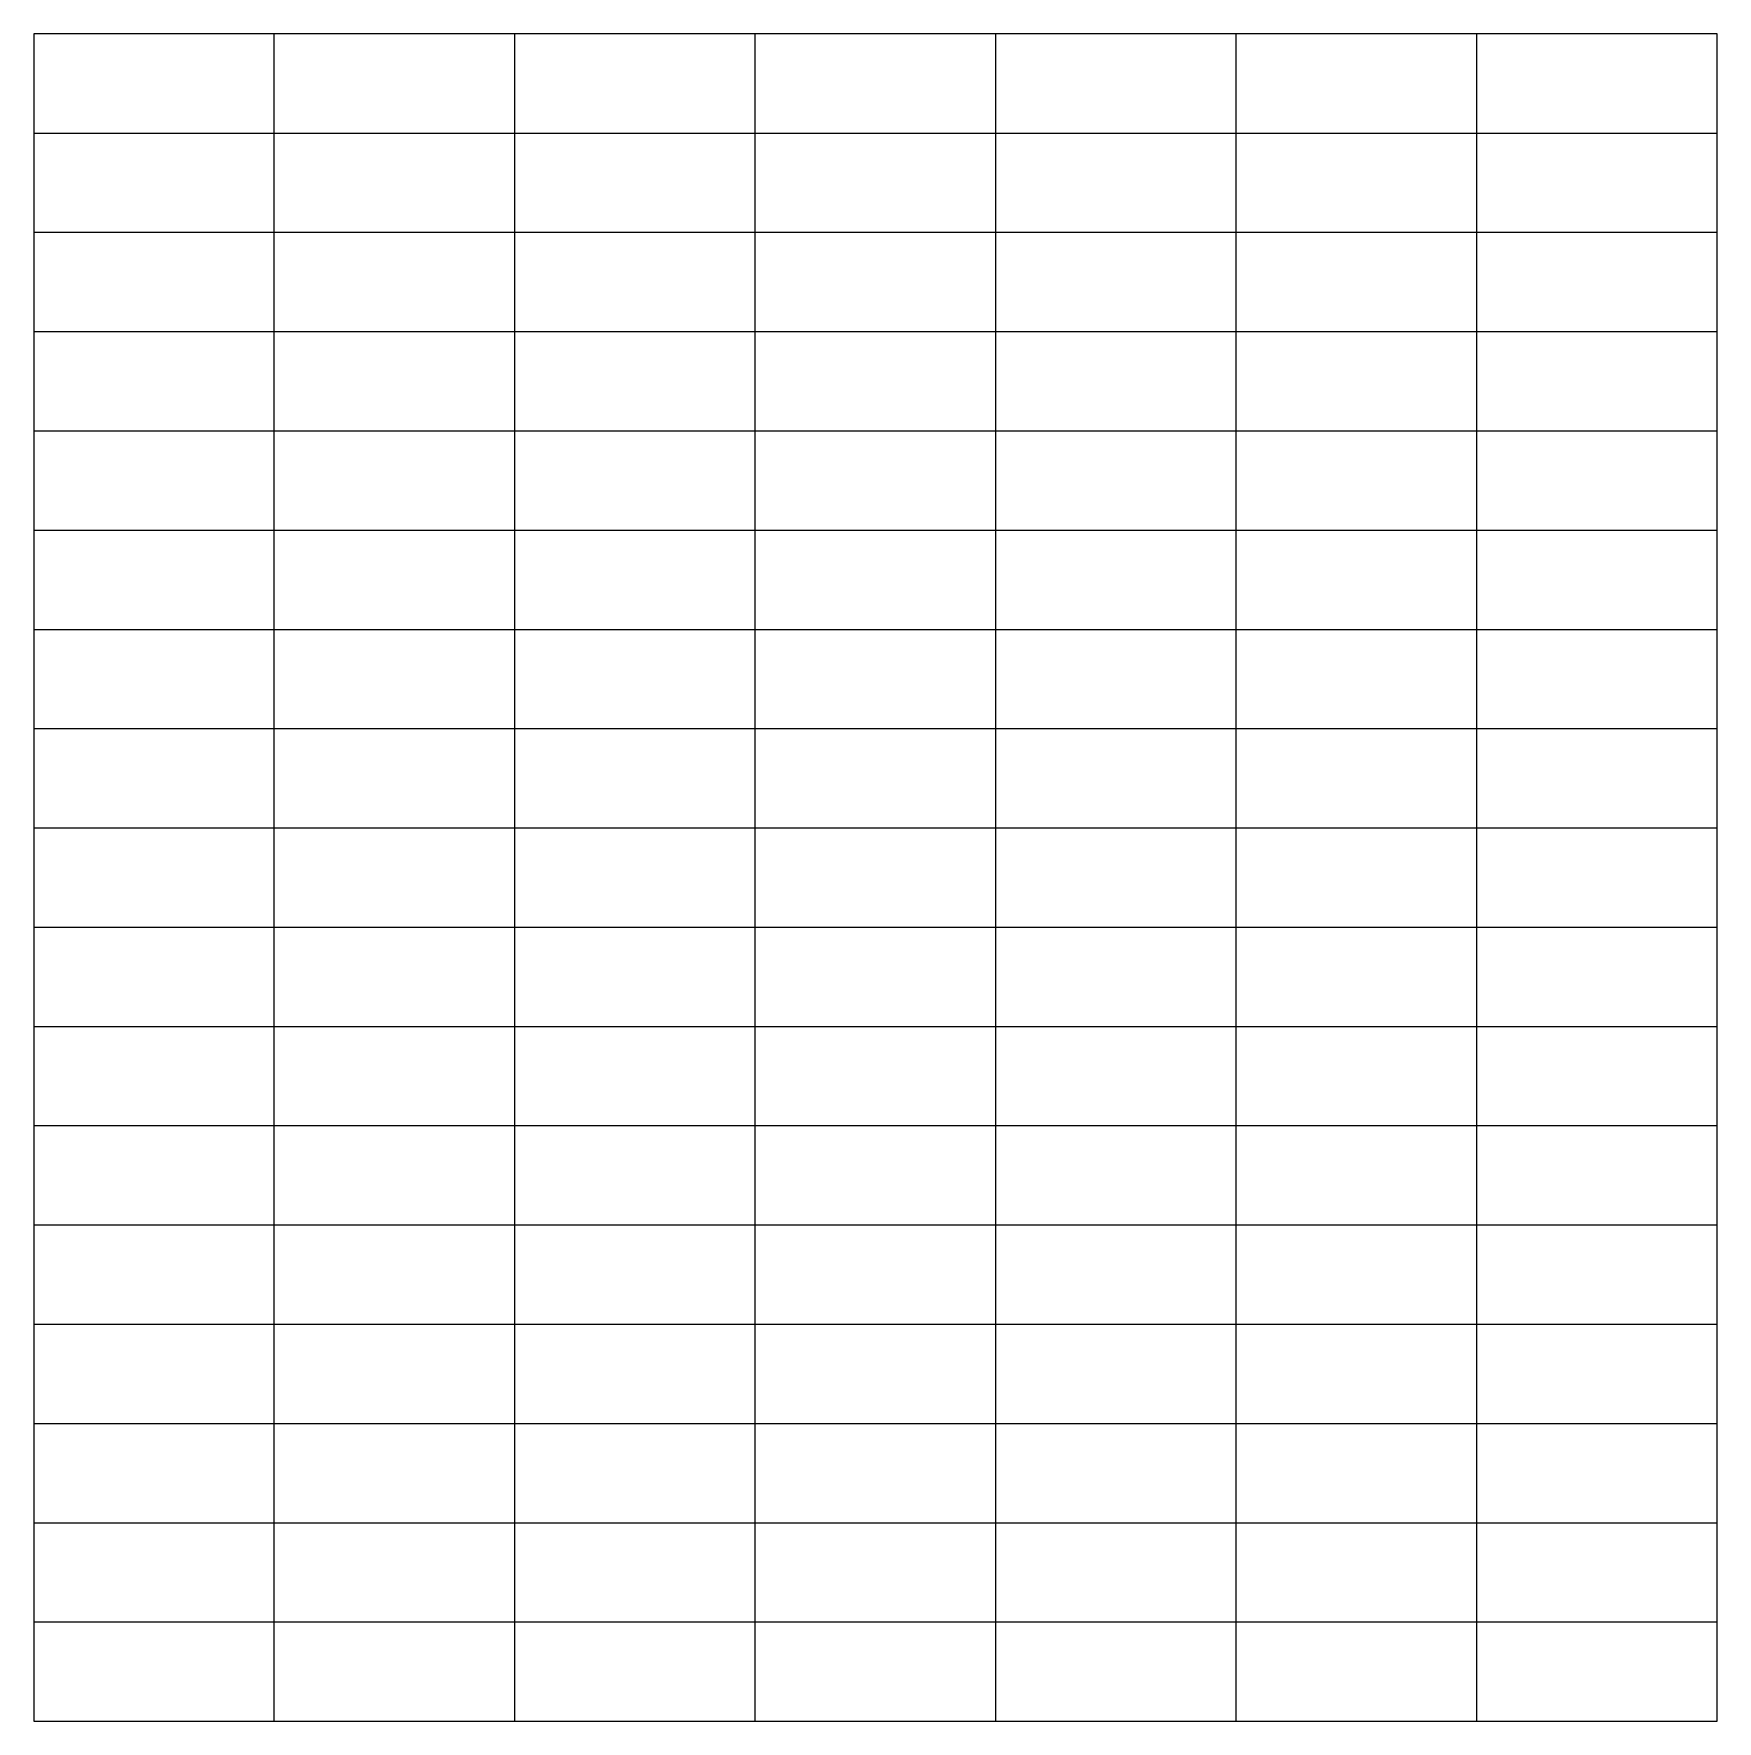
# Model space of a CAD drawing. Header units: metres. Extents: x -30.1 to 19.9, y -20.2 to 29.9.
import ezdxf

# ---------------------------------------------------------------- set-up
doc = ezdxf.new("R2010")
doc.units = ezdxf.units.M
doc.layers.add('Default', color=7, linetype='Continuous', true_color=0x000000)

msp = doc.modelspace()

# ---------------------------------------------------------------- linework, layer by layer
at = {"layer": 'Default'}
for points in [[(19.939, 29.905, 3.005), (17.558, 29.905, 3.005), (12.796, 29.905, 3.005), (5.653, 29.905, 3.005), (-1.49, 29.905, 3.005), (-8.633, 29.905, 0.98), (-15.776, 29.905, -2.026), (-22.919, 29.905), (-27.681, 29.905), (-30.062, 29.905)], [(-30.062, 29.905), (-30.062, 28.923), (-30.062, 26.957), (-30.062, 24.009), (-30.062, 21.061), (-30.062, 18.112), (-30.062, 15.164), (-30.062, 12.216), (-30.062, 9.268), (-30.062, 6.319, 3.067), (-30.062, 3.371, 3.067), (-30.062, 0.423, 3.067), (-30.062, -2.525, 3.067), (-30.062, -5.474, 3.067), (-30.062, -8.422, 3.067), (-30.062, -11.37, 3.067), (-30.062, -14.318, 3.067), (-30.062, -17.266, 3.067), (-30.062, -19.232, 3.067), (-30.062, -20.215, 3.067)], [(-22.919, -20.215, 3.067), (-22.919, -19.232, 3.067), (-22.919, -17.266, 3.067), (-22.919, -14.318, 3.067), (-22.919, -11.37, 3.067), (-22.919, -8.422, 3.067), (-22.919, -5.474, 3.067), (-22.919, -2.525, 3.067), (-22.919, 0.423, 2.555), (-22.919, 3.371, 2.555), (-22.919, 6.319, 0.767), (-22.919, 9.268), (-22.919, 12.216, -0.338), (-22.919, 15.164, -0.338), (-22.919, 18.112, -0.338), (-22.919, 21.061, -0.338), (-22.919, 24.009, -0.338), (-22.919, 26.957, -0.338), (-22.919, 28.923, -0.338), (-22.919, 29.905, -0.338)], [(-15.776, -20.215, 3.067), (-15.776, -19.232, 3.067), (-15.776, -17.266, 3.067), (-15.776, -14.318, 3.067), (-15.776, -11.37, 3.067), (-15.776, -8.422, 2.729), (-15.776, -5.474, 2.218), (-15.776, -2.525, 2.218), (-15.776, 0.423, 0.174), (-15.776, 3.371, 0.174), (-15.776, 6.319, -0.338), (-15.776, 9.268, -0.338), (-15.776, 12.216, -1.688), (-15.776, 15.164, -1.187), (-15.776, 18.112, -1.187), (-15.776, 21.061, -1.187), (-15.776, 24.009, -1.187), (-15.776, 26.957, -1.187), (-15.776, 28.923, -1.187), (-15.776, 29.905, -1.187)], [(-8.633, -20.215, 2.729), (-8.633, -19.232, 2.729), (-8.633, -17.266, 2.729), (-8.633, -14.318, 2.729), (-8.633, -11.37, 2.729), (-8.633, -8.422, 1.368), (-8.633, -5.474, -0.676), (-8.633, -2.525, -0.676), (-8.633, 0.423, -1.187), (-8.633, 3.371, -1.187), (-8.633, 6.319, -1.187), (-8.633, 9.268, -1.187), (-8.633, 12.216, -1.525), (-8.633, 15.164, 0.479), (-8.633, 18.112, 0.816), (-8.633, 21.061, 0.816), (-8.633, 24.009, 0.816), (-8.633, 26.957, 0.816), (-8.633, 28.923, 0.816), (-8.633, 29.905, 0.816)], [(-1.49, -20.215, 1.879), (-1.49, -19.232, 1.879), (-1.49, -17.266, 1.879), (-1.49, -14.318, 1.368), (-1.49, -11.37, 1.368), (-1.49, -8.422, 0.99), (-1.49, -5.474, 0.479), (-1.49, -2.525, 0.479), (-1.49, 0.423, 0.479), (-1.49, 3.371, 0.816), (-1.49, 6.319, 0.816), (-1.49, 9.268, 0.816), (-1.49, 12.216, 0.816), (-1.49, 15.164, 1.317), (-1.49, 18.112, 2.668), (-1.49, 21.061, 2.668), (-1.49, 24.009, 2.668), (-1.49, 26.957, 2.668), (-1.49, 28.923, 2.668), (-1.49, 29.905, 2.668)], [(5.653, -20.215, 3.034), (5.653, -19.232, 3.034), (5.653, -17.266, 3.034), (5.653, -14.318, 0.99), (5.653, -11.37, 1.327), (5.653, -8.422, 1.317), (5.653, -5.474, 1.317), (5.653, -2.525, 1.317), (5.653, 0.423, 1.317), (5.653, 3.371, 2.668), (5.653, 6.319, 2.668), (5.653, 9.268, 2.668), (5.653, 12.216, 2.668), (5.653, 15.164, 2.668), (5.653, 18.112, 3.005), (5.653, 21.061, 3.005), (5.653, 24.009, 3.005), (5.653, 26.957, 3.005), (5.653, 28.923, 3.005), (5.653, 29.905, 3.005)], [(12.796, -20.215, 1.997), (12.796, -19.232, 1.997), (12.796, -17.266, 1.997), (12.796, -14.318, 1.486), (12.796, -11.37, 2.668), (12.796, -8.422, 2.668), (12.796, -5.474, 2.668), (12.796, -2.525, 2.668), (12.796, 0.423, 2.668), (12.796, 3.371, 3.005), (12.796, 6.319, 3.005), (12.796, 9.268, 3.005), (12.796, 12.216, 3.005), (12.796, 15.164, 3.005), (12.796, 18.112, 3.005), (12.796, 21.061, 3.005), (12.796, 24.009, 3.005), (12.796, 26.957, 3.005), (12.796, 28.923, 3.005), (12.796, 29.905, 3.005)], [(19.939, -20.215, 3.005), (19.939, -19.232, 3.005), (19.939, -17.266, 3.005), (19.939, -14.318, 3.005), (19.939, -11.37, 3.005), (19.939, -8.422, 3.005), (19.939, -5.474, 3.005), (19.939, -2.525, 3.005), (19.939, 0.423, 3.005), (19.939, 3.371, 3.005), (19.939, 6.319, 3.005), (19.939, 9.268, 3.005), (19.939, 12.216, 3.005), (19.939, 15.164, 3.005), (19.939, 18.112, 3.005), (19.939, 21.061, 3.005), (19.939, 24.009, 3.005), (19.939, 26.957, 3.005), (19.939, 28.923, 3.005), (19.939, 29.905, 3.005)], [(-30.062, 26.957), (-27.681, 26.957), (-22.919, 26.957), (-15.776, 26.957, -2.026), (-8.633, 26.957, 0.98), (-1.49, 26.957, 3.005), (5.653, 26.957, 3.005), (12.796, 26.957, 3.005), (17.558, 26.957, 3.005), (19.939, 26.957, 3.005)], [(-30.062, 24.009), (-27.681, 24.009), (-22.919, 24.009), (-15.776, 24.009, -2.026), (-8.633, 24.009, 0.98), (-1.49, 24.009, 3.005), (5.653, 24.009, 3.005), (12.796, 24.009, 3.005), (17.558, 24.009, 3.005), (19.939, 24.009, 3.005)], [(-30.062, 21.061), (-27.681, 21.061), (-22.919, 21.061), (-15.776, 21.061, -2.026), (-8.633, 21.061, 0.98), (-1.49, 21.061, 3.005), (5.653, 21.061, 3.005), (12.796, 21.061, 3.005), (17.558, 21.061, 3.005), (19.939, 21.061, 3.005)], [(-30.062, 18.112), (-27.681, 18.112), (-22.919, 18.112), (-15.776, 18.112, -2.026), (-8.633, 18.112, 0.98), (-1.49, 18.112, 2.668), (5.653, 18.112, 3.005), (12.796, 18.112, 3.005), (17.558, 18.112, 3.005), (19.939, 18.112, 3.005)], [(-30.062, 15.164), (-27.681, 15.164), (-22.919, 15.164), (-15.776, 15.164, -2.026), (-8.633, 15.164, 0.479), (-1.49, 15.164, 1.317), (5.653, 15.164, 3.005), (12.796, 15.164, 3.005), (17.558, 15.164, 3.005), (19.939, 15.164, 3.005)], [(-30.062, 12.216), (-27.681, 12.216), (-22.919, 12.216), (-15.776, 12.216, -1.688), (-8.633, 12.216, -1.525), (-1.49, 12.216, 0.98), (5.653, 12.216, 3.005), (12.796, 12.216, 3.005), (17.558, 12.216, 3.005), (19.939, 12.216, 3.005)], [(-30.062, 9.268, 0.511), (-27.681, 9.268, 0.511), (-22.919, 9.268), (-15.776, 9.268, -0.338), (-8.633, 9.268, -2.026), (-1.49, 9.268, 0.98), (5.653, 9.268, 3.005), (12.796, 9.268, 3.005), (17.558, 9.268, 3.005), (19.939, 9.268, 3.005)], [(-30.062, 6.319, 2.555), (-27.681, 6.319, 2.555), (-22.919, 6.319, 0.511), (-15.776, 6.319), (-8.633, 6.319, -2.026), (-1.49, 6.319, 0.98), (5.653, 6.319, 3.005), (12.796, 6.319, 3.005), (17.558, 6.319, 3.005), (19.939, 6.319, 3.005)], [(-30.062, 3.371, 3.067), (-27.681, 3.371, 3.067), (-22.919, 3.371, 2.555), (-15.776, 3.371), (-8.633, 3.371, -2.026), (-1.49, 3.371, 0.98), (5.653, 3.371, 2.668), (12.796, 3.371, 3.005), (17.558, 3.371, 3.005), (19.939, 3.371, 3.005)], [(-30.062, 0.423, 3.067), (-27.681, 0.423, 3.067), (-22.919, 0.423, 3.067), (-15.776, 0.423, 0.511), (-8.633, 0.423, -2.026), (-1.49, 0.423, 0.98), (5.653, 0.423, 1.317), (12.796, 0.423, 3.005), (17.558, 0.423, 3.005), (19.939, 0.423, 3.005)], [(-30.062, -2.525, 3.067), (-27.681, -2.525, 3.067), (-22.919, -2.525, 3.067), (-15.776, -2.525, 2.555), (-8.633, -2.525, -2.026), (-1.49, -2.525, 0.98), (5.653, -2.525, 0.98), (12.796, -2.525, 3.005), (17.558, -2.525, 3.005), (19.939, -2.525, 3.005)], [(-30.062, -5.474, 3.067), (-27.681, -5.474, 3.067), (-22.919, -5.474, 3.067), (-15.776, -5.474, 3.067), (-8.633, -5.474, -1.514), (-1.49, -5.474, 0.98), (5.653, -5.474, 0.98), (12.796, -5.474, 3.005), (17.558, -5.474, 3.005), (19.939, -5.474, 3.005)], [(-30.062, -8.422, 3.067), (-27.681, -8.422, 3.067), (-22.919, -8.422, 3.067), (-15.776, -8.422, 3.067), (-8.633, -8.422, 0.868), (-1.49, -8.422, 0.99), (5.653, -8.422, 0.98), (12.796, -8.422, 3.005), (17.558, -8.422, 3.005), (19.939, -8.422, 3.005)], [(-30.062, -11.37, 3.067), (-27.681, -11.37, 3.067), (-22.919, -11.37, 3.067), (-15.776, -11.37, 3.067), (-8.633, -11.37, 2.729), (-1.49, -11.37, 1.031), (5.653, -11.37, 0.98), (12.796, -11.37, 2.668), (17.558, -11.37, 3.005), (19.939, -11.37, 3.005)], [(-30.062, -14.318, 3.067), (-27.681, -14.318, 3.067), (-22.919, -14.318, 3.067), (-15.776, -14.318, 3.067), (-8.633, -14.318, 3.067), (-1.49, -14.318, 1.041), (5.653, -14.318, 1.491), (12.796, -14.318, 1.317), (17.558, -14.318, 3.005), (19.939, -14.318, 3.005)], [(-30.062, -17.266, 3.067), (-27.681, -17.266, 3.067), (-22.919, -17.266, 3.067), (-15.776, -17.266, 3.067), (-8.633, -17.266, 3.067), (-1.49, -17.266, 1.041), (5.653, -17.266, 3.535), (12.796, -17.266, 0.98), (17.558, -17.266, 3.005), (19.939, -17.266, 3.005)], [(-30.062, -20.215, 3.067), (-27.681, -20.215, 3.067), (-22.919, -20.215, 3.067), (-15.776, -20.215, 3.067), (-8.633, -20.215, 3.067), (-1.49, -20.215, 1.041), (5.653, -20.215, 4.046), (12.796, -20.215, 0.98), (17.558, -20.215, 3.005), (19.939, -20.215, 3.005)]]:
    msp.add_open_spline(points, degree=3, dxfattribs=at)

doc.saveas('drawing.dxf')
